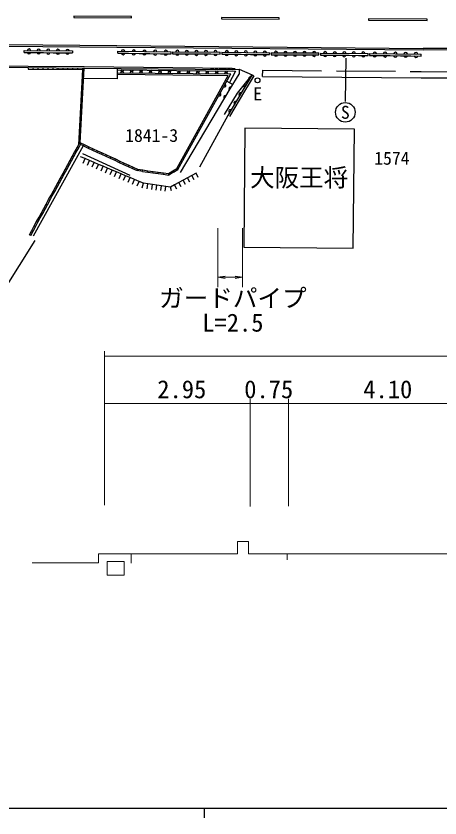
# Model space of a CAD drawing. Units: millimetres, scale not verified. Extents: x 40000 to 680000, y 20000 to 380000.
# Drawn here: x 148857 to 191989, y 204000 to 285650 of the extents above; entities that cross this region are included whole.
import ezdxf
from ezdxf.enums import TextEntityAlignment as Align

# ---------------------------------------------------------------- set-up
doc = ezdxf.new("R2010")
doc.units = ezdxf.units.MM
doc.header["$LTSCALE"] = 1000
doc.linetypes.add('DASHED', pattern=[7.5, 6, -1.5])
for name, color, linetype, lineweight in [('M-BGD', 7, 'Continuous', 25), ('M-BGD-EXST', 7, 'Continuous', 25), ('M-BMK-HTXT', 7, 'Continuous', 13), ('M-STR-HTXT', 7, 'Continuous', 13), ('M-STR-STRC', 7, 'Continuous', 25), ('M-TTL-BAND', 7, 'Continuous', 25)]:
    doc.layers.add(name, color=color, linetype=linetype, lineweight=lineweight)
doc.styles.add('ＭＳ ゴシック', font='')
doc.styles.get('ＭＳ ゴシック').set_extended_font_data('MS Gothic')

# ---------------------------------------------------------------- blocks, each defined once
blk = doc.blocks.new('open_arrow')
at = {"color": 0, "linetype": 'Continuous', "lineweight": -2}
blk.add_lwpolyline([(7.5, 1.25), (0, 0), (7.5, -1.25)], dxfattribs=at)

msp = doc.modelspace()

# ---------------------------------------------------------------- linework, layer by layer
at = {"layer": 'M-BGD'}
for p, q in [((149682, 281952), (149684, 282152)), ((149682, 281952), (150664, 281942)), ((149684, 282152), (154593, 282099)), ((150664, 281942), (151646, 281931)), ((151646, 281931), (152627, 281920)), ((152627, 281920), (153609, 281910)), ((153609, 281910), (154591, 281899)), ((154593, 282099), (154591, 281899)), ((159208, 281865), (159210, 282065)), ((159208, 281865), (160294, 281853)), ((159210, 282065), (164642, 282006)), ((160294, 281853), (161380, 281841)), ((161380, 281841), (162467, 281830)), ((162467, 281830), (163553, 281818)), ((163553, 281818), (164640, 281806)), ((164640, 281806), (164642, 282006)), ((164782, 282013), (164781, 281813)), ((164781, 281813), (165752, 281807)), ((164782, 282013), (169639, 281980)), ((165752, 281807), (166724, 281800)), ((166724, 281800), (167695, 281794)), ((167695, 281794), (168666, 281787)), ((168666, 281787), (169638, 281780)), ((169638, 281780), (169639, 281980)), ((169810, 281984), (169808, 281784)), ((169808, 281784), (170778, 281771)), ((169810, 281984), (174663, 281919)), ((170778, 281771), (171749, 281758)), ((171749, 281758), (172719, 281745)), ((172719, 281745), (173689, 281732)), ((173689, 281732), (174660, 281719)), ((174660, 281719), (174663, 281919)), ((174816, 281912), (174815, 281712)), ((174815, 281712), (175786, 281708)), ((174816, 281912), (179667, 281892)), ((175786, 281708), (176756, 281704)), ((176756, 281704), (177726, 281700)), ((177726, 281700), (178696, 281696)), ((178696, 281696), (179666, 281692)), ((179666, 281692), (179667, 281892)), ((179831, 281880), (179829, 281680)), ((179831, 281880), (184675, 281840)), ((184673, 281640), (184675, 281840)), ((184836, 281842), (184834, 281642)), ((184836, 281842), (190076, 281781)), ((190074, 281581), (190076, 281781)), ((179829, 281680), (180798, 281672)), ((180798, 281672), (181767, 281664)), ((181767, 281664), (182736, 281656)), ((182736, 281656), (183704, 281648)), ((183704, 281648), (184673, 281640)), ((184834, 281642), (185882, 281629)), ((185882, 281629), (186930, 281617)), ((186930, 281617), (187978, 281605)), ((187978, 281605), (189026, 281593)), ((189026, 281593), (190074, 281581)), ((150079, 280395), (150078, 280245)), ((150582, 280391), (150581, 280241)), ((151086, 280387), (151085, 280237)), ((151589, 280383), (151588, 280233)), ((152093, 280379), (152092, 280229)), ((152597, 280375), (152595, 280225)), ((153100, 280371), (153099, 280221)), ((153604, 280367), (153603, 280217)), ((154107, 280363), (154106, 280213)), ((154611, 280359), (154610, 280209)), ((155115, 280355), (155113, 280205)), ((155381, 272747), (155775, 280349)), ((155775, 280349), (155617, 280201)), ((155775, 280349), (170854, 280200)), ((155776, 280499), (170855, 280350)), ((159164, 279252), (159174, 280316)), ((159173, 280166), (171188, 280046)), ((168628, 280269), (168990, 280272)), ((169896, 280279), (169534, 280276)), ((169896, 280279), (170258, 280282)), ((171164, 280289), (170802, 280286)), ((170854, 280200), (170855, 280350)), ((170854, 280200), (171570, 280248)), ((171570, 280248), (171558, 279719)), ((171570, 280248), (172897, 279665)), ((173948, 279507), (173953, 280137)), ((155718, 279254), (155568, 279261)), ((155742, 279723), (155593, 279731)), ((159164, 279252), (155720, 279286)), ((159168, 279716), (170453, 279604)), ((159170, 279866), (170706, 279751)), ((165208, 270126), (170453, 279604)), ((165321, 270020), (170706, 279751)), ((170652, 278242), (171558, 279719)), ((173948, 279507), (190080, 279369)), ((190080, 279369), (216894, 279178)), ((155694, 278784), (155544, 278792)), ((170308, 279031), (170919, 278693)), ((155645, 277844), (155495, 277852)), ((155669, 278314), (155520, 278322)), ((165595, 269707), (170652, 278242)), ((155596, 276905), (155447, 276913)), ((155621, 277375), (155471, 277382)), ((155572, 276435), (155422, 276443)), ((155523, 275496), (155374, 275504)), ((155548, 275966), (155398, 275973)), ((155475, 274556), (155325, 274564)), ((155499, 275026), (155349, 275034)), ((155426, 273617), (155276, 273625)), ((155451, 274087), (155301, 274095)), ((172141, 274241), (172029, 262122)), ((183280, 274139), (172141, 274241)), ((183169, 262019), (183280, 274139)), ((155097, 272318), (155341, 272765)), ((155402, 273147), (155252, 273155)), ((155406, 272570), (155341, 272765)), ((155341, 272765), (155794, 272556)), ((155695, 272437), (150596, 263253)), ((154853, 271871), (155097, 272318)), ((154985, 271799), (155229, 272246)), ((155229, 272246), (155097, 272318)), ((155229, 272246), (155406, 272570)), ((155731, 272420), (155406, 272570)), ((155731, 272420), (155794, 272556)), ((155731, 272420), (156183, 272211)), ((155794, 272556), (156246, 272348)), ((156183, 272211), (156246, 272348)), ((156183, 272211), (156636, 272003)), ((156246, 272348), (156699, 272139)), ((156636, 272003), (156699, 272139)), ((156636, 272003), (157088, 271794)), ((156699, 272139), (157151, 271930)), ((157088, 271794), (157151, 271930)), ((157151, 271930), (157604, 271722)), ((154366, 270978), (154610, 271424)), ((154497, 270906), (154741, 271353)), ((154610, 271424), (154853, 271871)), ((154741, 271353), (154610, 271424)), ((154741, 271353), (154985, 271799)), ((154985, 271799), (154853, 271871)), ((155880, 271128), (155423, 271322)), ((155685, 270668), (155880, 271128)), ((156337, 270935), (155880, 271128)), ((157088, 271794), (157541, 271585)), ((157541, 271585), (157604, 271722)), ((157541, 271585), (157993, 271377)), ((157604, 271722), (158056, 271513)), ((157993, 271377), (158056, 271513)), ((157993, 271377), (158446, 271168)), ((158056, 271513), (158509, 271304)), ((158446, 271168), (158509, 271304)), ((158446, 271168), (158898, 270959)), ((158509, 271304), (158961, 271096)), ((158898, 270959), (158961, 271096)), ((158961, 271096), (159414, 270887)), ((153878, 270084), (154122, 270531)), ((154010, 270012), (154253, 270459)), ((154122, 270531), (154366, 270978)), ((154253, 270459), (154122, 270531)), ((154253, 270459), (154497, 270906)), ((154497, 270906), (154366, 270978)), ((156143, 270475), (156337, 270935)), ((156794, 270742), (156337, 270935)), ((156600, 270282), (156794, 270742)), ((157252, 270549), (156794, 270742)), ((157057, 270088), (157252, 270549)), ((157709, 270356), (157252, 270549)), ((157514, 269895), (157709, 270356)), ((158166, 270163), (157709, 270356)), ((158898, 270959), (159351, 270751)), ((159351, 270751), (159414, 270887)), ((159351, 270751), (159803, 270542)), ((159414, 270887), (159866, 270678)), ((159803, 270542), (159866, 270678)), ((159803, 270542), (160256, 270333)), ((159866, 270678), (160319, 270470)), ((160256, 270333), (160319, 270470)), ((160256, 270333), (160708, 270125)), ((160319, 270470), (160771, 270261)), ((153390, 269190), (153634, 269637)), ((153522, 269118), (153766, 269565)), ((153634, 269637), (153878, 270084)), ((153766, 269565), (153634, 269637)), ((153766, 269565), (154010, 270012)), ((154010, 270012), (153878, 270084)), ((157972, 269702), (158166, 270163)), ((158624, 269969), (158166, 270163)), ((158429, 269509), (158624, 269969)), ((159081, 269776), (158624, 269969)), ((158886, 269316), (159081, 269776)), ((159538, 269583), (159081, 269776)), ((159343, 269122), (159538, 269583)), ((159995, 269390), (159538, 269583)), ((160708, 270125), (160771, 270261)), ((160708, 270125), (161181, 269907)), ((160771, 270261), (161224, 270052)), ((161181, 269907), (161224, 270052)), ((161729, 269830), (161181, 269907)), ((161224, 270052), (161750, 269978)), ((161729, 269830), (161750, 269978)), ((161729, 269830), (162255, 269756)), ((161750, 269978), (162276, 269905)), ((162255, 269756), (162276, 269905)), ((162255, 269756), (162781, 269682)), ((162276, 269905), (162802, 269831)), ((162781, 269682), (162802, 269831)), ((162781, 269682), (163307, 269608)), ((162802, 269831), (163328, 269757)), ((163307, 269608), (163328, 269757)), ((163307, 269608), (163833, 269535)), ((163328, 269757), (163854, 269683)), ((163833, 269535), (163854, 269683)), ((163833, 269535), (164413, 269453)), ((163854, 269683), (164380, 269609)), ((164380, 269609), (164812, 269879)), ((164413, 269453), (164380, 269609)), ((164892, 269752), (164413, 269453)), ((164812, 269879), (165208, 270126)), ((164892, 269752), (164812, 269879)), ((164892, 269752), (165321, 270020)), ((167167, 269640), (166732, 269407)), ((167403, 269199), (167167, 269640)), ((152902, 268296), (153146, 268743)), ((153034, 268224), (153278, 268671)), ((153146, 268743), (153390, 269190)), ((153278, 268671), (153146, 268743)), ((153278, 268671), (153522, 269118)), ((153522, 269118), (153390, 269190)), ((159801, 268929), (159995, 269390)), ((160453, 269197), (159995, 269390)), ((160258, 268736), (160453, 269197)), ((160910, 269003), (160453, 269197)), ((160715, 268543), (160910, 269003)), ((161367, 268810), (160910, 269003)), ((161173, 268350), (161367, 268810)), ((161824, 268617), (161367, 268810)), ((165428, 268709), (164993, 268476)), ((165862, 268942), (165428, 268709)), ((165664, 268268), (165428, 268709)), ((166297, 269174), (165862, 268942)), ((166098, 268501), (165862, 268942)), ((166732, 269407), (166297, 269174)), ((166533, 268734), (166297, 269174)), ((166968, 268967), (166732, 269407)), ((152415, 267403), (152659, 267849)), ((152659, 267849), (152902, 268296)), ((152790, 267778), (152659, 267849)), ((152790, 267778), (153034, 268224)), ((153034, 268224), (152902, 268296)), ((161704, 268152), (161824, 268617)), ((162280, 268555), (161824, 268617)), ((162212, 268059), (162280, 268555)), ((162735, 268492), (162280, 268555)), ((162668, 267997), (162735, 268492)), ((163191, 268430), (162735, 268492)), ((163123, 267935), (163191, 268430)), ((163647, 268368), (163191, 268430)), ((163579, 267872), (163647, 268368)), ((164102, 268305), (163647, 268368)), ((164034, 267810), (164102, 268305)), ((164558, 268243), (164102, 268305)), ((164993, 268476), (164558, 268243)), ((164662, 267852), (164558, 268243)), ((165229, 268035), (164993, 268476)), ((152171, 266956), (152415, 267403)), ((152303, 266884), (152546, 267331)), ((152546, 267331), (152415, 267403)), ((152546, 267331), (152790, 267778)), ((151683, 266062), (151927, 266509)), ((151815, 265990), (152059, 266437)), ((151927, 266509), (152171, 266956)), ((152059, 266437), (151927, 266509)), ((152059, 266437), (152303, 266884)), ((152303, 266884), (152171, 266956)), ((151195, 265168), (151439, 265615)), ((151327, 265096), (151571, 265543)), ((151439, 265615), (151683, 266062)), ((151571, 265543), (151439, 265615)), ((151571, 265543), (151815, 265990)), ((151815, 265990), (151683, 266062)), ((150708, 264274), (150951, 264721)), ((150839, 264202), (151083, 264649)), ((150951, 264721), (151195, 265168)), ((151083, 264649), (150951, 264721)), ((151083, 264649), (151327, 265096)), ((151327, 265096), (151195, 265168)), ((150220, 263381), (150464, 263827)), ((150352, 263309), (150595, 263756)), ((150464, 263827), (150708, 264274)), ((150595, 263756), (150464, 263827)), ((150595, 263756), (150839, 264202)), ((150839, 264202), (150708, 264274)), ((150352, 263309), (150220, 263381)), ((172029, 262122), (183169, 262019))]:
    msp.add_line(p, q, dxfattribs=at)
at = {"layer": 'M-BGD', "linetype": 'DASHED'}
for p, q in [((173953, 280137), (190085, 279999)), ((190085, 279999), (216898, 279808)), ((170394, 275520), (167167, 269640)), ((155610, 271665), (160421, 269460)), ((150783, 262801), (145512, 254402))]:
    msp.add_line(p, q, dxfattribs=at)
at = {"layer": 'M-BGD'}
for points in [[(86186, 280935), (105799, 280790), (117380, 280711), (133216, 280616), (150079, 280395), (155775, 280349)], [(86187, 281085), (105800, 280940), (117381, 280861), (133218, 280766), (150080, 280545), (155776, 280499)], [(150078, 280245), (155617, 280201), (155220, 272544)], [(170082, 275613), (171383, 277809), (172897, 279665), (173067, 279560)], [(172897, 279665), (171933, 278102), (170394, 275520)], [(173067, 279560), (172104, 277998), (170566, 275418)], [(171188, 280046), (170853, 279397), (170570, 278886)]]:
    msp.add_lwpolyline(points, dxfattribs=at)
for centre, radius in [((169262, 280274), 75), ((169262, 280274), 49.5), ((169262, 280274), 24.5), ((170530, 280284), 75), ((170530, 280284), 49.5), ((170530, 280284), 24.5)]:
    msp.add_circle(centre, radius, dxfattribs=at)
for centre, radius, start, end in [((150173, 281961), 164, 184.35213, 354.40939), ((150175, 282133), 164, 4.353, 174.40844), ((151155, 281950), 164, 184.35213, 354.40939), ((151157, 282122), 164, 4.35411, 174.40741), ((152137, 281940), 164, 184.35407, 354.4092), ((152138, 282111), 164, 4.35399, 174.40928), ((153118, 281929), 164, 184.3549, 354.40654), ((153120, 282101), 164, 4.35213, 174.40939), ((154100, 281919), 164, 184.35213, 354.40939), ((154102, 282090), 164, 4.353, 174.40844), ((159751, 281894), 184, 190.10281, 348.64832), ((159753, 282025), 184, 10.10281, 168.64832), ((160838, 281882), 184, 190.10363, 348.64586), ((160839, 282013), 184, 10.10363, 168.64586), ((161924, 281870), 184, 190.10281, 348.64832), ((161926, 282001), 184, 10.10281, 168.64832), ((163011, 281858), 184, 190.10352, 348.64755), ((163012, 281989), 184, 10.10285, 168.64671), ((164097, 281846), 184, 190.10285, 348.64671), ((164098, 281977), 184, 10.10363, 168.64586), ((165267, 281822), 162, 183.97658, 355.2473), ((165268, 281998), 162, 3.97744, 175.24813), ((166238, 281816), 162, 183.97744, 355.24813), ((166239, 281991), 162, 3.97744, 175.24813), ((167209, 281809), 162, 183.97744, 355.24813), ((167211, 281984), 162, 3.97655, 175.2491), ((168181, 281803), 162, 183.97655, 355.2491), ((168182, 281978), 162, 3.97655, 175.2491), ((169152, 281796), 162, 183.97655, 355.2491), ((169153, 281971), 162, 3.97744, 175.24813), ((170293, 281790), 162, 183.55401, 354.91717), ((170295, 281965), 162, 3.55401, 174.91717), ((171264, 281777), 162, 183.55316, 354.91985), ((171266, 281953), 162, 3.55397, 174.91898), ((172234, 281764), 162, 183.55401, 354.91717), ((172236, 281940), 162, 3.55408, 174.9171), ((173204, 281751), 162, 183.55397, 354.91898), ((173207, 281927), 162, 3.55397, 174.91898), ((174175, 281738), 162, 183.55401, 354.91717), ((174177, 281914), 162, 3.55401, 174.91717), ((175300, 281722), 162, 184.06093, 355.45784), ((175301, 281898), 162, 4.06084, 175.45793), ((176271, 281894), 162, 4.06082, 175.45972), ((176271, 281718), 162, 184.06281, 355.45773), ((177241, 281714), 162, 184.06091, 355.45963), ((177242, 281890), 162, 4.06082, 175.45972), ((178211, 281710), 162, 184.06091, 355.45963), ((178212, 281886), 162, 4.06082, 175.45972), ((179181, 281706), 162, 184.06093, 355.45784), ((179182, 281882), 162, 4.06084, 175.45793), ((180315, 281864), 162, 3.74717, 175.29785), ((181284, 281856), 162, 3.74803, 175.29869), ((182253, 281848), 162, 3.74715, 175.29965), ((183222, 281840), 162, 3.74527, 175.29976), ((184190, 281832), 162, 3.74803, 175.29869), ((185360, 281809), 177, 8.02533, 170.64231), ((186408, 281797), 177, 8.02623, 170.63969), ((187456, 281784), 177, 8.02606, 170.6415), ((188504, 281772), 177, 8.02623, 170.63969), ((189552, 281760), 177, 8.02614, 170.64142), ((180313, 281688), 162, 183.74717, 355.29785), ((181282, 281680), 162, 183.74715, 355.29965), ((182251, 281672), 162, 183.74717, 355.29785), ((183220, 281664), 162, 183.74715, 355.29965), ((184189, 281656), 162, 183.74527, 355.29976), ((185358, 281662), 177, 188.02623, 350.63969), ((186406, 281650), 177, 188.02614, 350.64142), ((187454, 281638), 177, 188.02606, 350.6415), ((188502, 281626), 177, 188.02623, 350.63969), ((189550, 281613), 177, 188.02533, 350.64231), ((159655, 280172), 161, 183.35145, 355.51185), ((160619, 280162), 161, 183.34957, 355.51195), ((161582, 280153), 161, 183.35147, 355.51004), ((162546, 280143), 161, 183.35145, 355.51185), ((163510, 280134), 161, 183.35145, 355.51185), ((164473, 280124), 161, 183.35145, 355.51185), ((165437, 280115), 161, 183.35145, 355.51185), ((166401, 280105), 161, 183.35145, 355.51185), ((167365, 280095), 161, 183.34957, 355.51195), ((168328, 280086), 161, 183.35038, 355.51106), ((169292, 280076), 161, 183.35145, 355.51185), ((159650, 279850), 161, 3.2113, 175.65157), ((160612, 279841), 161, 3.21021, 175.65258), ((161573, 279831), 161, 3.20939, 175.65347), ((162535, 279822), 161, 3.21029, 175.6525), ((163496, 279812), 161, 3.20939, 175.65347), ((164457, 279803), 161, 3.21029, 175.6525), ((165419, 279793), 161, 3.20939, 175.65347), ((166380, 279784), 161, 3.2113, 175.65157), ((167341, 279774), 161, 3.21211, 175.65068), ((168303, 279765), 161, 3.2113, 175.65157), ((169264, 279755), 161, 3.21211, 175.65068), ((170225, 279745), 161, 3.2113, 175.65157), ((170256, 280067), 161, 183.35145, 355.51185), ((172658, 279272), 153, 59.48641, 237.19266), ((170038, 278592), 173, 248.77423, 53.30628), ((172176, 278491), 153, 59.48468, 237.19349), ((169539, 277690), 173, 248.77101, 53.30877), ((170676, 278241), 172, 66.82063, 231.88987), ((171692, 277662), 168, 65.33118, 233.06431), ((170154, 277358), 172, 66.81927, 231.89272), ((171179, 276802), 168, 65.3295, 233.06599), ((170666, 275941), 168, 65.33118, 233.06431)]:
    msp.add_arc(centre, radius, start, end, dxfattribs=at)
at = {"layer": 'M-BGD-EXST'}
msp.add_line((182376, 276936), (182460, 281361), dxfattribs=at)
for centre, radius in [((173421, 279101), 250), ((182359, 275847), 1000)]:
    msp.add_circle(centre, radius, dxfattribs=at)
at = {"layer": 'M-STR-HTXT'}
for p, q in [((169399, 264049), (169399, 258049)), ((171898, 264049), (171898, 258049)), ((169399, 259049), (171898, 259049)), ((157861, 235857), (157861, 251527)), ((157861, 251027), (240944, 251027)), ((172689, 235711), (172689, 246685)), ((176565, 235756), (176565, 246685)), ((240944, 246185), (157861, 246185)), ((160586, 229945), (160586, 230894)), ((176452, 230879), (176452, 230270)), ((159847, 230123), (158117, 230123)), ((158117, 230123), (158117, 228723)), ((159847, 228723), (159847, 230123)), ((158117, 228723), (159847, 228723))]:
    msp.add_line(p, q, dxfattribs=at)
msp.add_lwpolyline([(150484, 229981), (157256, 229981), (157256, 230894), (171375, 230894), (171375, 232157), (172501, 232157), (172501, 230879), (231487, 230879), (231487, 231797), (232424, 231797), (232424, 230584), (241088, 230584), (241088, 228281), (242184, 228281), (242184, 231595), (242416, 231595), (242416, 236436), (242883, 236436), (242883, 230747), (247133, 230747)], dxfattribs=at)
at = {"layer": 'M-STR-STRC'}
for p, q in [((160598, 285609), (154728, 285650)), ((175612, 285468), (169753, 285499)), ((184730, 285222), (190672, 285191)), ((159118, 282636), (190297, 282360)), ((159116, 282486), (190295, 282210)), ((198246, 282140), (190295, 282210)), ((198247, 282290), (190297, 282360))]:
    msp.add_line(p, q, dxfattribs=at)
for points in [[(154728, 285650), (154727, 285500), (160597, 285459), (160598, 285609)], [(169753, 285499), (169752, 285349), (175612, 285318), (175612, 285468)], [(190672, 285191), (190673, 285341), (184731, 285372), (184730, 285222)], [(84862, 280930), (85157, 281544), (85658, 282149), (86447, 282806), (87028, 283125), (87253, 283209), (87846, 283241), (92753, 283207), (121385, 282984), (159118, 282636)], [(84997, 280865), (85284, 281462), (85765, 282042), (86532, 282682), (87091, 282988), (87284, 283060), (87849, 283091), (92752, 283057), (121384, 282834), (159116, 282486)]]:
    msp.add_lwpolyline(points, dxfattribs=at)
at = {"layer": 'M-TTL-BAND'}
for p, q in [((40000, 205000), (579000, 205000)), ((168000, 205000), (168000, 204000))]:
    msp.add_line(p, q, dxfattribs=at)

# ---------------------------------------------------------------- block references
at = {"layer": 'M-STR-HTXT', "xscale": 100, "yscale": 100}
msp.add_blockref('open_arrow', (169399, 259049), dxfattribs=at)
at = {"layer": 'M-STR-HTXT', "xscale": 100, "yscale": 100, "rotation": 180}
msp.add_blockref('open_arrow', (171898, 259049), dxfattribs=at)

# ---------------------------------------------------------------- texts
at = {"layer": 'M-BGD-EXST', "style": 'ＭＳ ゴシック'}
for s, p in [('E', (173447, 277733)), ('S', (182359, 275847))]:
    msp.add_text(s, height=1320, dxfattribs=at).set_placement(p, align=Align.MIDDLE_CENTER)
at = {"layer": 'M-BMK-HTXT', "style": 'ＭＳ ゴシック'}
for s, height, p in [('1841-3', 1320, (162653, 273495)), ('1574', 1320, (187097, 271173)), ('大阪王将', 1833, (177660, 269199))]:
    msp.add_text(s, height=height, dxfattribs=at).set_placement(p, align=Align.MIDDLE_CENTER)
at = {"layer": 'M-STR-HTXT', "style": 'ＭＳ ゴシック'}
for s, p in [('ガードパイプ', (170919, 255467)), ('L=2.5', (170919, 252967)), ('2.95', (165721, 246185)), ('0.75', (174567, 246185)), ('4.10', (186680, 246185))]:
    msp.add_text(s, height=1833, dxfattribs=at).set_placement(p, align=Align.BOTTOM_CENTER)

doc.saveas('drawing.dxf')
